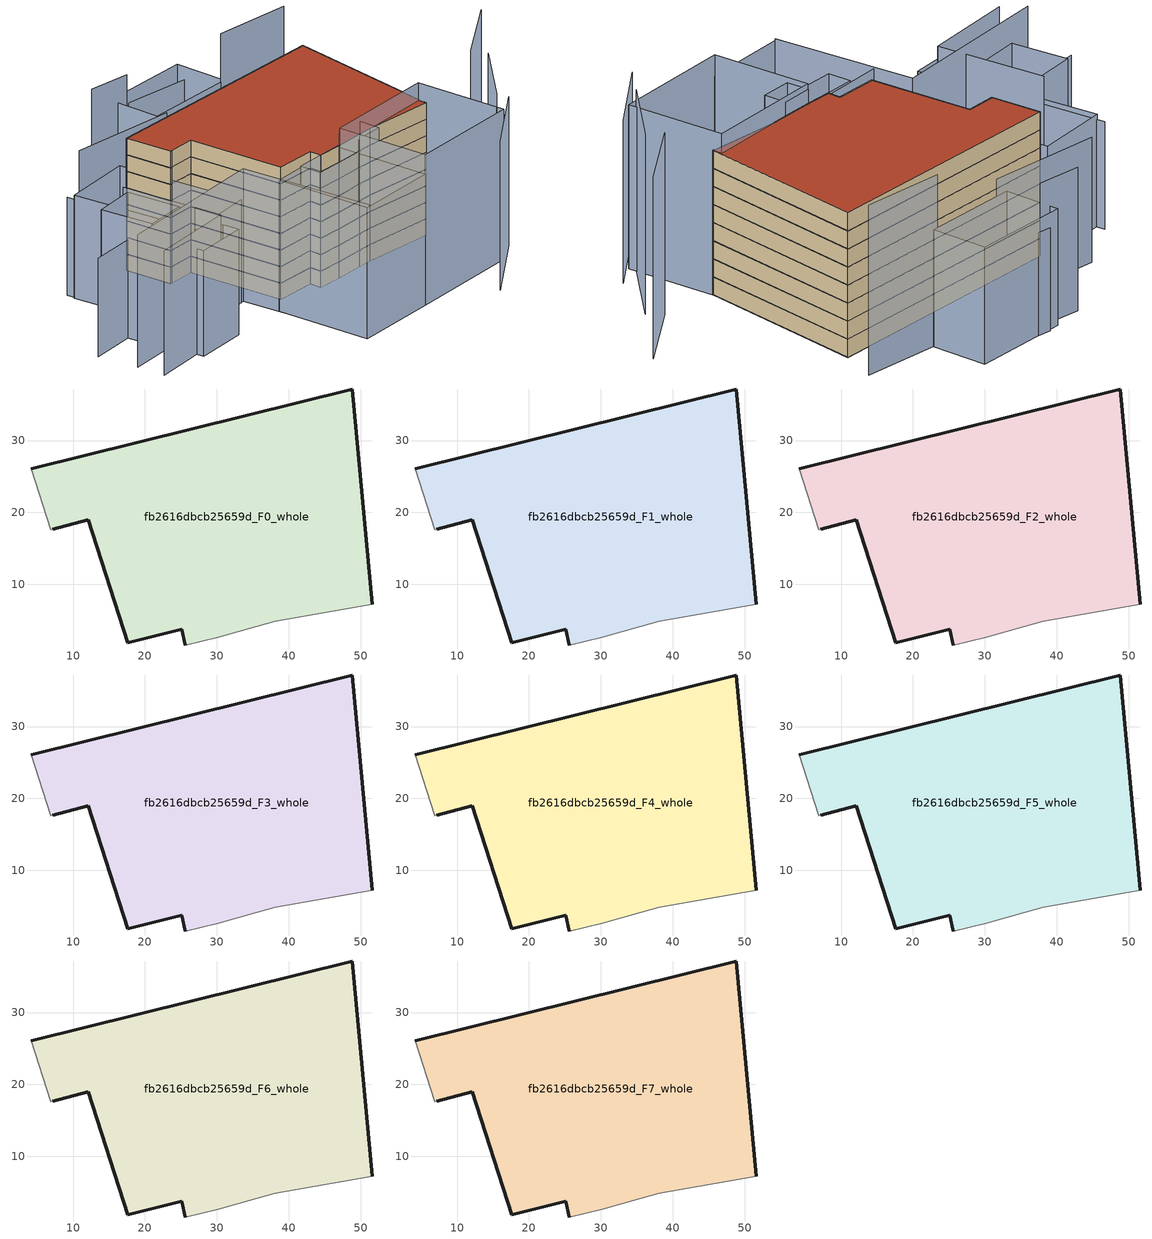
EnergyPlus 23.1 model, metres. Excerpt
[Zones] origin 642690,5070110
fb2616dbcb25659d_F0_whole
 floor ground (EU_floor_Construction): 51.61,7.25 48.82,37.18 4.18,26.08 6.88,17.58 7.18,17.68 12.09,18.97 17.58,1.86 25.09,3.76 25.59,1.56 30.19,2.66 35.6,4.16 38.1,4.86 z0
 wall outside (EU_wall_Construction): 4.18,26.08 48.82,37.18 51.61,7.25 / 25.59,1.56 25.09,3.76 17.58,1.86 12.09,18.97 7.18,17.68 z0:3
 wall adiabatic (EU_wall_Construction): 7.18,17.68 6.88,17.58 4.18,26.08 / 51.61,7.25 38.1,4.86 35.6,4.16 30.19,2.66 25.59,1.56 z0:3
fb2616dbcb25659d_F1_whole
 floor to fb2616dbcb25659d_F0_whole (EU_floor_Construction): 51.61,7.25 48.82,37.18 4.18,26.08 6.88,17.58 7.18,17.68 12.09,18.97 17.58,1.86 25.09,3.76 25.59,1.56 30.19,2.66 35.6,4.16 38.1,4.86 z3
 wall outside (EU_wall_Construction): 4.18,26.08 48.82,37.18 51.61,7.25 / 25.59,1.56 25.09,3.76 17.58,1.86 12.09,18.97 7.18,17.68 z3:6
 wall adiabatic (EU_wall_Construction): 7.18,17.68 6.88,17.58 4.18,26.08 / 51.61,7.25 38.1,4.86 35.6,4.16 30.19,2.66 25.59,1.56 z3:6
fb2616dbcb25659d_F2_whole
 floor to fb2616dbcb25659d_F1_whole (EU_floor_Construction): 51.61,7.25 48.82,37.18 4.18,26.08 6.88,17.58 7.18,17.68 12.09,18.97 17.58,1.86 25.09,3.76 25.59,1.56 30.19,2.66 35.6,4.16 38.1,4.86 z6
 wall outside (EU_wall_Construction): 4.18,26.08 48.82,37.18 51.61,7.25 / 25.59,1.56 25.09,3.76 17.58,1.86 12.09,18.97 7.18,17.68 z6:9
 wall adiabatic (EU_wall_Construction): 7.18,17.68 6.88,17.58 4.18,26.08 / 51.61,7.25 38.1,4.86 35.6,4.16 30.19,2.66 25.59,1.56 z6:9
fb2616dbcb25659d_F3_whole
 floor to fb2616dbcb25659d_F2_whole (EU_floor_Construction): 51.61,7.25 48.82,37.18 4.18,26.08 6.88,17.58 7.18,17.68 12.09,18.97 17.58,1.86 25.09,3.76 25.59,1.56 30.19,2.66 35.6,4.16 38.1,4.86 z9
 wall outside (EU_wall_Construction): 4.18,26.08 48.82,37.18 51.61,7.25 / 25.59,1.56 25.09,3.76 17.58,1.86 12.09,18.97 7.18,17.68 z9:12
 wall adiabatic (EU_wall_Construction): 7.18,17.68 6.88,17.58 4.18,26.08 / 51.61,7.25 38.1,4.86 35.6,4.16 30.19,2.66 25.59,1.56 z9:12
fb2616dbcb25659d_F4_whole
 floor to fb2616dbcb25659d_F3_whole (EU_floor_Construction): 51.61,7.25 48.82,37.18 4.18,26.08 6.88,17.58 7.18,17.68 12.09,18.97 17.58,1.86 25.09,3.76 25.59,1.56 30.19,2.66 35.6,4.16 38.1,4.86 z12
 wall outside (EU_wall_Construction): 4.18,26.08 48.82,37.18 51.61,7.25 / 25.59,1.56 25.09,3.76 17.58,1.86 12.09,18.97 7.18,17.68 z12:15
 wall adiabatic (EU_wall_Construction): 7.18,17.68 6.88,17.58 4.18,26.08 / 51.61,7.25 38.1,4.86 35.6,4.16 30.19,2.66 25.59,1.56 z12:15
fb2616dbcb25659d_F5_whole
 floor to fb2616dbcb25659d_F4_whole (EU_floor_Construction): 51.61,7.25 48.82,37.18 4.18,26.08 6.88,17.58 7.18,17.68 12.09,18.97 17.58,1.86 25.09,3.76 25.59,1.56 30.19,2.66 35.6,4.16 38.1,4.86 z15
 wall outside (EU_wall_Construction): 4.18,26.08 48.82,37.18 51.61,7.25 / 25.59,1.56 25.09,3.76 17.58,1.86 12.09,18.97 7.18,17.68 z15:18
 wall adiabatic (EU_wall_Construction): 7.18,17.68 6.88,17.58 4.18,26.08 / 51.61,7.25 38.1,4.86 35.6,4.16 30.19,2.66 25.59,1.56 z15:18
fb2616dbcb25659d_F6_whole
 floor to fb2616dbcb25659d_F5_whole (EU_floor_Construction): 51.61,7.25 48.82,37.18 4.18,26.08 6.88,17.58 7.18,17.68 12.09,18.97 17.58,1.86 25.09,3.76 25.59,1.56 30.19,2.66 35.6,4.16 38.1,4.86 z18
 wall outside (EU_wall_Construction): 4.18,26.08 48.82,37.18 51.61,7.25 / 25.59,1.56 25.09,3.76 17.58,1.86 12.09,18.97 7.18,17.68 z18:21
 wall adiabatic (EU_wall_Construction): 7.18,17.68 6.88,17.58 4.18,26.08 / 51.61,7.25 38.1,4.86 35.6,4.16 30.19,2.66 25.59,1.56 z18:21
fb2616dbcb25659d_F7_whole
 floor to fb2616dbcb25659d_F6_whole (EU_floor_Construction): 51.61,7.25 48.82,37.18 4.18,26.08 6.88,17.58 7.18,17.68 12.09,18.97 17.58,1.86 25.09,3.76 25.59,1.56 30.19,2.66 35.6,4.16 38.1,4.86 z21
 wall outside (EU_wall_Construction): 4.18,26.08 48.82,37.18 51.61,7.25 / 25.59,1.56 25.09,3.76 17.58,1.86 12.09,18.97 7.18,17.68 z21:24
 wall adiabatic (EU_wall_Construction): 7.18,17.68 6.88,17.58 4.18,26.08 / 51.61,7.25 38.1,4.86 35.6,4.16 30.19,2.66 25.59,1.56 z21:24
 roof outside (EU_roof_Construction): 48.82,37.18 51.61,7.25 38.1,4.86 35.6,4.16 30.19,2.66 25.59,1.56 25.09,3.76 17.58,1.86 12.09,18.97 7.18,17.68 6.88,17.58 4.18,26.08 z24
shading: 48.51,-16.88 59.91,-4.15 z0:27; -16.82,-4.79 12.41,5.15 / 12.41,5.15 20.44,-18.46 / 31.29,-1.14 21.5,-3.76 / 21.5,-3.76 20.44,0.18 / 20.44,0.18 30.24,2.8 / 30.24,2.8 31.29,-1.14 z0:24; 30.02,3.09 35.19,-14.06 / 35.19,-14.06 19.86,-18.69 / 19.86,-18.69 14.68,-1.54 / 14.68,-1.54 30.02,3.09 z0:23.7; 2.95,-1.68 3.96,-4.71 / 3.96,-4.71 -5.55,-7.88 / -5.55,-7.88 -6.56,-4.85 / -6.56,-4.85 2.95,-1.68 z0:19.1; 35.19,-14.06 30.19,2.52 / 30.19,2.52 51.13,8.85 / 51.13,8.85 56.14,-7.73 / 56.14,-7.73 35.19,-14.06 z0:27.2; 31.29,-1.14 30.19,2.66 / 30.19,2.66 35.58,4.22 / 35.58,4.22 36.68,0.41 / 36.68,0.41 31.29,-1.14 z0:26.3; -1.06,0.35 -9.03,22.78 / -9.03,22.78 3.75,27.33 / 3.75,27.33 11.72,4.89 / 11.72,4.89 -1.06,0.35 z0:18.6; 55.41,-6.77 63.82,6.55 z0:29.8; 61.7,8.55 72.44,19.91 z0:30.2; -5.68,13.87 0.62,-4.22 / 0.62,-4.22 -15.14,-9.71 z0:22.5; -5.5,12.85 -2.13,3.37 / -2.13,3.37 -9.67,0.69 / -9.67,0.69 -13.03,10.18 / -13.03,10.18 -5.5,12.85 z0:21.9; -9.31,24.32 -3.71,7.81 / -3.71,7.81 -19.44,2.48 z0:17.8; 36.27,41.9 19.25,37.58 / 19.25,37.58 16.82,47.14 / 16.82,47.14 33.84,51.47 / 33.84,51.47 36.27,41.9 z0:19.4; 19.61,35.56 -0.72,32.39 z0:20.7; 50.02,43.99 35.41,41.68 z0:28.2; 19.17,45.83 11.31,44.83 z0:23.8; 34.07,49.92 18.9,47.99 z0:17.1
[Building]
EU S2 Campaign: North Axis=0; Terrain=City; Solar Distribution=FullExterior
[Site:Location]
Lyon-Bron: Latitude=45.75; Longitude=5; Time Zone=1; Elevation=198
[SizingPeriod:WeatherFileDays]
AnnualSizingPeriod: Begin Month=1; Begin Day of Month=1; End Month=12; End Day of Month=31; Day of Week for Start Day=Monday; Use Weather File Daylight Saving Period=No; Use Weather File Rain and Snow Indicators=No
[MATERIAL]
EU_InternalMass_Material: Roughness=MediumRough; Thickness=0.1; Conductivity=1; Density=1800; Specific Heat=900; Thermal Absorptance=0.9; Solar Absorptance=0.7; Visible Absorptance=0.7
[MATERIAL:NOMASS] Roughness=MediumRough; Thermal Absorptance=0.9; Solar Absorptance=0.7; Visible Absorptance=0.7
Name | Thermal Resistance
EU_wall_NoMass | 0.776494
EU_roof_NoMass | 0.486893
EU_floor_NoMass | 0.421597
[CONSTRUCTION]
EU_wall_Construction: EU_wall_NoMass
EU_roof_Construction: EU_roof_NoMass
EU_floor_Construction: EU_floor_NoMass
EU_InternalMass_Construction: EU_InternalMass_Material
[ZONE] Type=1; Multiplier=1; Ceiling Height=autocalculate; Volume=3356.49; Floor Area=autocalculate; Part of Total Floor Area=Yes
fb2616dbcb25659d_F0_whole; fb2616dbcb25659d_F1_whole; fb2616dbcb25659d_F2_whole; fb2616dbcb25659d_F3_whole; fb2616dbcb25659d_F4_whole; fb2616dbcb25659d_F5_whole; fb2616dbcb25659d_F6_whole; fb2616dbcb25659d_F7_whole
[INTERNALMASS] Construction=EU_InternalMass_Construction; Surface Area=1011.48
Name | Zone or ZoneList
fb2616dbcb25659d_F0_whole_EU_InternalMass | fb2616dbcb25659d_F0_whole
fb2616dbcb25659d_F1_whole_EU_InternalMass | fb2616dbcb25659d_F1_whole
fb2616dbcb25659d_F2_whole_EU_InternalMass | fb2616dbcb25659d_F2_whole
fb2616dbcb25659d_F3_whole_EU_InternalMass | fb2616dbcb25659d_F3_whole
fb2616dbcb25659d_F4_whole_EU_InternalMass | fb2616dbcb25659d_F4_whole
fb2616dbcb25659d_F5_whole_EU_InternalMass | fb2616dbcb25659d_F5_whole
fb2616dbcb25659d_F6_whole_EU_InternalMass | fb2616dbcb25659d_F6_whole
fb2616dbcb25659d_F7_whole_EU_InternalMass | fb2616dbcb25659d_F7_whole
[OTHEREQUIPMENT] Fuel Type=Electricity; Design Level Calculation Method=Watts/Area; Power per Zone Floor Area=1; Fraction Latent=0; Fraction Radiant=0; Fraction Lost=0; Carbon Dioxide Generation Rate=0; EndUse Subcategory=EU_Step8_InternalGains
Name | Zone or ZoneList or Space or SpaceList | Schedule
EU_Step8_InternalGain_fb2616dbcb25659d_F0_whole_f000 | fb2616dbcb25659d_F0_whole | EU_Step8_GainSchedule_fb2616dbcb25659d_F0_whole_f000
EU_Step8_InternalGain_fb2616dbcb25659d_F1_whole_f000 | fb2616dbcb25659d_F1_whole | EU_Step8_GainSchedule_fb2616dbcb25659d_F1_whole_f000
EU_Step8_InternalGain_fb2616dbcb25659d_F2_whole_f000 | fb2616dbcb25659d_F2_whole | EU_Step8_GainSchedule_fb2616dbcb25659d_F2_whole_f000
EU_Step8_InternalGain_fb2616dbcb25659d_F3_whole_f000 | fb2616dbcb25659d_F3_whole | EU_Step8_GainSchedule_fb2616dbcb25659d_F3_whole_f000
EU_Step8_InternalGain_fb2616dbcb25659d_F4_whole_f000 | fb2616dbcb25659d_F4_whole | EU_Step8_GainSchedule_fb2616dbcb25659d_F4_whole_f000
EU_Step8_InternalGain_fb2616dbcb25659d_F5_whole_f000 | fb2616dbcb25659d_F5_whole | EU_Step8_GainSchedule_fb2616dbcb25659d_F5_whole_f000
EU_Step8_InternalGain_fb2616dbcb25659d_F6_whole_f000 | fb2616dbcb25659d_F6_whole | EU_Step8_GainSchedule_fb2616dbcb25659d_F6_whole_f000
EU_Step8_InternalGain_fb2616dbcb25659d_F7_whole_f000 | fb2616dbcb25659d_F7_whole | EU_Step8_GainSchedule_fb2616dbcb25659d_F7_whole_f000
[ZONEVENTILATION:DESIGNFLOWRATE] Schedule=EU_AlwaysOn; Design Flow Rate Calculation Method=AirChanges/Hour; Air Changes per Hour=0.693814; Ventilation Type=Natural; Fan Pressure Rise=0; Fan Total Efficiency=1; Constant Term Coefficient=1; Temperature Term Coefficient=0; Velocity Term Coefficient=0; Velocity Squared Term Coefficient=0; Minimum Indoor Temperature=-100; Maximum Indoor Temperature=100; Delta Temperature=-100; Minimum Outdoor Temperature=-100; Maximum Outdoor Temperature=100; Maximum Wind Speed=40
Name | Zone or ZoneList or Space or SpaceList
EU_ConstantAir_fb2616dbcb25659d_F0_whole | fb2616dbcb25659d_F0_whole
EU_ConstantAir_fb2616dbcb25659d_F1_whole | fb2616dbcb25659d_F1_whole
EU_ConstantAir_fb2616dbcb25659d_F2_whole | fb2616dbcb25659d_F2_whole
EU_ConstantAir_fb2616dbcb25659d_F3_whole | fb2616dbcb25659d_F3_whole
EU_ConstantAir_fb2616dbcb25659d_F4_whole | fb2616dbcb25659d_F4_whole
EU_ConstantAir_fb2616dbcb25659d_F5_whole | fb2616dbcb25659d_F5_whole
EU_ConstantAir_fb2616dbcb25659d_F6_whole | fb2616dbcb25659d_F6_whole
EU_ConstantAir_fb2616dbcb25659d_F7_whole | fb2616dbcb25659d_F7_whole
[HVACTEMPLATE:THERMOSTAT] Constant Heating Setpoint=20; Constant Cooling Setpoint=50
EU_HeatOnly_fb2616dbcb25659d_F0_whole; EU_HeatOnly_fb2616dbcb25659d_F1_whole; EU_HeatOnly_fb2616dbcb25659d_F2_whole; EU_HeatOnly_fb2616dbcb25659d_F3_whole; EU_HeatOnly_fb2616dbcb25659d_F4_whole; EU_HeatOnly_fb2616dbcb25659d_F5_whole; EU_HeatOnly_fb2616dbcb25659d_F6_whole; EU_HeatOnly_fb2616dbcb25659d_F7_whole
[HVACTEMPLATE:ZONE:IDEALLOADSAIRSYSTEM] System Availability Schedule=EU_AlwaysOn; Maximum Heating Supply Air Temperature=50; Minimum Cooling Supply Air Temperature=13; Maximum Heating Supply Air Humidity Ratio=0.0156; Minimum Cooling Supply Air Humidity Ratio=0.0077; Heating Limit=NoLimit; Cooling Limit=NoLimit; Heating Availability Schedule=EU_AlwaysOn; Cooling Availability Schedule=EU_CoolingOff; Dehumidification Control Type=ConstantSensibleHeatRatio; Cooling Sensible Heat Ratio=0.7; Dehumidification Setpoint=60; Humidification Control Type=None; Humidification Setpoint=30; Outdoor Air Method=None; Outdoor Air Flow Rate per Person=0.00944; Outdoor Air Flow Rate per Zone Floor Area=0; Outdoor Air Flow Rate per Zone=0; Demand Controlled Ventilation Type=None; Outdoor Air Economizer Type=NoEconomizer; Heat Recovery Type=None; Sensible Heat Recovery Effectiveness=0.7; Latent Heat Recovery Effectiveness=0.65
Name | Template Thermostat
fb2616dbcb25659d_F0_whole | EU_HeatOnly_fb2616dbcb25659d_F0_whole
fb2616dbcb25659d_F1_whole | EU_HeatOnly_fb2616dbcb25659d_F1_whole
fb2616dbcb25659d_F2_whole | EU_HeatOnly_fb2616dbcb25659d_F2_whole
fb2616dbcb25659d_F3_whole | EU_HeatOnly_fb2616dbcb25659d_F3_whole
fb2616dbcb25659d_F4_whole | EU_HeatOnly_fb2616dbcb25659d_F4_whole
fb2616dbcb25659d_F5_whole | EU_HeatOnly_fb2616dbcb25659d_F5_whole
fb2616dbcb25659d_F6_whole | EU_HeatOnly_fb2616dbcb25659d_F6_whole
fb2616dbcb25659d_F7_whole | EU_HeatOnly_fb2616dbcb25659d_F7_whole
[SIZING:ZONE] Zone Cooling Design Supply Air Temperature Input Method=SupplyAirTemperature; Zone Cooling Design Supply Air Temperature=13; Zone Heating Design Supply Air Temperature Input Method=SupplyAirTemperature; Zone Heating Design Supply Air Temperature=50; Zone Cooling Design Supply Air Humidity Ratio=0.008; Zone Heating Design Supply Air Humidity Ratio=0.008; Cooling Design Air Flow Method=DesignDay; Cooling Design Air Flow Rate=0; Cooling Minimum Air Flow per Zone Floor Area=0.000762; Cooling Minimum Air Flow=0; Cooling Minimum Air Flow Fraction=0.2; Heating Design Air Flow Method=DesignDay; Heating Design Air Flow Rate=0; Heating Maximum Air Flow per Zone Floor Area=0.002032; Heating Maximum Air Flow=0.141576; Heating Maximum Air Flow Fraction=0.3; Account for Dedicated Outdoor Air System=No; Dedicated Outdoor Air System Control Strategy=NeutralSupplyAir; Dedicated Outdoor Air Low Setpoint Temperature for Design=autosize; Dedicated Outdoor Air High Setpoint Temperature for Design=autosize; Zone Load Sizing Method=Sensible Load Only No Latent Load; Zone Latent Cooling Design Supply Air Humidity Ratio Input Method=HumidityRatioDifference; Zone Cooling Design Supply Air Humidity Ratio Difference=0.005; Zone Latent Heating Design Supply Air Humidity Ratio Input Method=HumidityRatioDifference; Zone Humidification Design Supply Air Humidity Ratio Difference=0.005
fb2616dbcb25659d_F0_whole; fb2616dbcb25659d_F1_whole; fb2616dbcb25659d_F2_whole; fb2616dbcb25659d_F3_whole; fb2616dbcb25659d_F4_whole; fb2616dbcb25659d_F5_whole; fb2616dbcb25659d_F6_whole; fb2616dbcb25659d_F7_whole
[SCHEDULE:CONSTANT]
Name | Hourly Value
EU_AlwaysOn | 1
EU_CoolingOff | 0
[SCHEDULE:FILE] Column Number=1; Rows to Skip at Top=0; Number of Hours of Data=8760; Column Separator=Comma; Interpolate to Timestep=No; Minutes per Item=60; Adjust Schedule for Daylight Savings=Yes
Name | File
EU_Step8_GainSchedule_fb2616dbcb25659d_F0_whole_f000 | ../../schedules/fb2616dbcb25659d/fb2616dbcb25659d_F0_whole_f000_gain.csv
EU_Step8_GainSchedule_fb2616dbcb25659d_F1_whole_f000 | ../../schedules/fb2616dbcb25659d/fb2616dbcb25659d_F1_whole_f000_gain.csv
EU_Step8_GainSchedule_fb2616dbcb25659d_F2_whole_f000 | ../../schedules/fb2616dbcb25659d/fb2616dbcb25659d_F2_whole_f000_gain.csv
EU_Step8_GainSchedule_fb2616dbcb25659d_F3_whole_f000 | ../../schedules/fb2616dbcb25659d/fb2616dbcb25659d_F3_whole_f000_gain.csv
EU_Step8_GainSchedule_fb2616dbcb25659d_F4_whole_f000 | ../../schedules/fb2616dbcb25659d/fb2616dbcb25659d_F4_whole_f000_gain.csv
EU_Step8_GainSchedule_fb2616dbcb25659d_F5_whole_f000 | ../../schedules/fb2616dbcb25659d/fb2616dbcb25659d_F5_whole_f000_gain.csv
EU_Step8_GainSchedule_fb2616dbcb25659d_F6_whole_f000 | ../../schedules/fb2616dbcb25659d/fb2616dbcb25659d_F6_whole_f000_gain.csv
EU_Step8_GainSchedule_fb2616dbcb25659d_F7_whole_f000 | ../../schedules/fb2616dbcb25659d/fb2616dbcb25659d_F7_whole_f000_gain.csv
